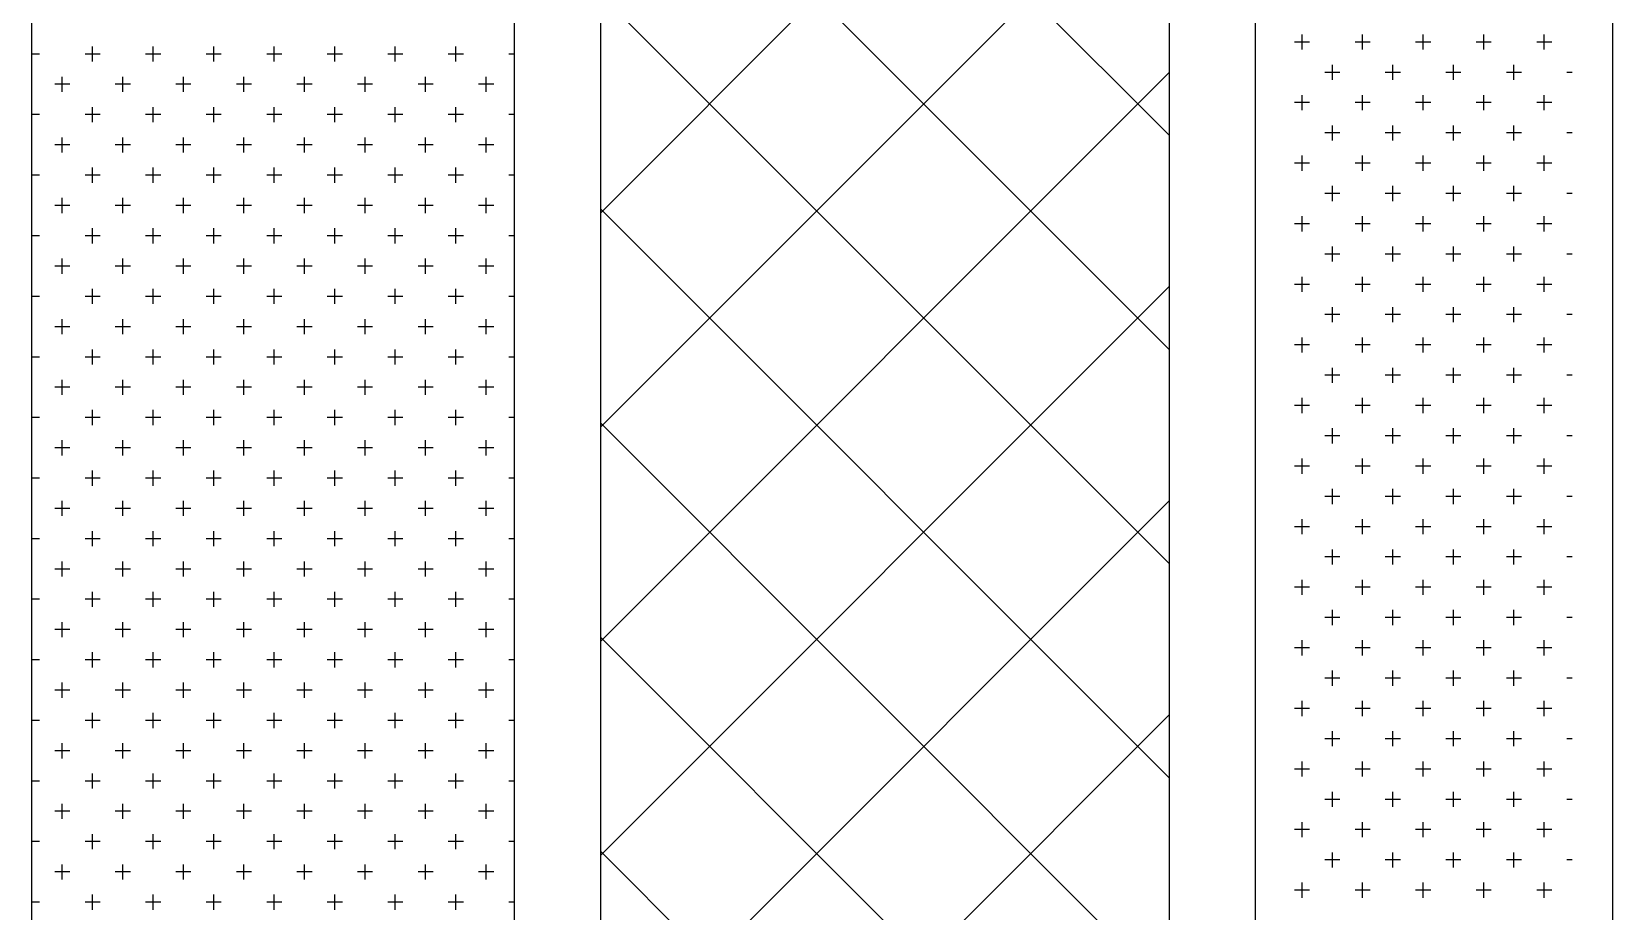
# Model space of a CAD drawing. Header units: inches. Extents: x 18.5 to 61, y 8.5 to 33.3.
# Drawn here: x 29.8932 to 30.1954, y 25.7376 to 25.9057 of the extents above; entities that cross this region are included whole.
import ezdxf

# ---------------------------------------------------------------- set-up
doc = ezdxf.new("R2010")
doc.units = ezdxf.units.IN
doc.header["$MEASUREMENT"] = 0
doc.layers.add('02', color=2, linetype='Continuous')

msp = doc.modelspace()

# ---------------------------------------------------------------- linework, layer by layer
at = {"layer": '02'}
for p, q in [((29.89316, 26.11239), (29.89316, 25.56041)), ((29.98542, 26.11232), (29.98542, 25.56041)), ((30.0019, 26.11215), (30.0019, 25.56041)), ((30.11064, 26.10976), (30.11064, 25.56041)), ((30.12712, 26.10921), (30.12712, 25.56041)), ((30.19541, 26.10541), (30.19541, 25.56041)), ((30.11064, 25.88587), (30.0019, 25.99461)), ((30.0019, 25.87099), (30.11064, 25.97973)), ((30.11064, 25.84494), (30.0019, 25.95369)), ((30.0019, 25.83006), (30.11064, 25.9388)), ((30.11064, 25.80402), (30.0019, 25.91276)), ((30.13752, 25.90367), (30.13462, 25.90367)), ((30.13607, 25.90222), (30.13607, 25.90512)), ((30.14909, 25.90367), (30.1462, 25.90367)), ((30.14765, 25.90222), (30.14765, 25.90512)), ((30.16067, 25.90367), (30.15778, 25.90367)), ((30.15922, 25.90222), (30.15922, 25.90512)), ((30.17225, 25.90367), (30.16935, 25.90367)), ((30.1708, 25.90222), (30.1708, 25.90512)), ((30.18382, 25.90367), (30.18093, 25.90367)), ((30.18237, 25.90222), (30.18237, 25.90512)), ((29.89469, 25.90137), (29.89316, 25.90137)), ((29.90627, 25.90137), (29.90337, 25.90137)), ((29.90482, 25.89993), (29.90482, 25.90282)), ((29.91784, 25.90137), (29.91495, 25.90137)), ((29.9164, 25.89993), (29.9164, 25.90282)), ((29.92942, 25.90137), (29.92652, 25.90137)), ((29.92797, 25.89993), (29.92797, 25.90282)), ((29.94099, 25.90137), (29.9381, 25.90137)), ((29.93955, 25.89993), (29.93955, 25.90282)), ((29.95257, 25.90137), (29.94968, 25.90137)), ((29.95112, 25.89993), (29.95112, 25.90282)), ((29.96415, 25.90137), (29.96125, 25.90137)), ((29.9627, 25.89993), (29.9627, 25.90282)), ((29.97572, 25.90137), (29.97283, 25.90137)), ((29.97427, 25.89993), (29.97427, 25.90282)), ((29.98542, 25.90137), (29.9844, 25.90137)), ((29.89903, 25.89414), (29.89903, 25.89703)), ((29.91061, 25.89414), (29.91061, 25.89703)), ((29.92218, 25.89414), (29.92218, 25.89703)), ((29.93376, 25.89414), (29.93376, 25.89703)), ((29.94534, 25.89414), (29.94534, 25.89703)), ((29.95691, 25.89414), (29.95691, 25.89703)), ((29.96849, 25.89414), (29.96849, 25.89703)), ((29.98006, 25.89414), (29.98006, 25.89703)), ((30.0019, 25.78913), (30.11064, 25.89788)), ((30.14331, 25.89788), (30.14041, 25.89788)), ((30.14186, 25.89644), (30.14186, 25.89933)), ((30.15488, 25.89788), (30.15199, 25.89788)), ((30.15343, 25.89644), (30.15343, 25.89933)), ((30.16646, 25.89788), (30.16356, 25.89788)), ((30.16501, 25.89644), (30.16501, 25.89933)), ((30.17803, 25.89788), (30.17514, 25.89788)), ((30.17659, 25.89644), (30.17659, 25.89933)), ((30.18773, 25.89788), (30.18672, 25.89788)), ((29.90048, 25.89559), (29.89758, 25.89559)), ((29.91205, 25.89559), (29.90916, 25.89559)), ((29.92363, 25.89559), (29.92074, 25.89559)), ((29.93521, 25.89559), (29.93231, 25.89559)), ((29.94678, 25.89559), (29.94389, 25.89559)), ((29.95836, 25.89559), (29.95546, 25.89559)), ((29.96993, 25.89559), (29.96704, 25.89559)), ((29.98151, 25.89559), (29.97862, 25.89559)), ((29.90482, 25.88835), (29.90482, 25.89125)), ((29.9164, 25.88835), (29.9164, 25.89125)), ((29.92797, 25.88835), (29.92797, 25.89125)), ((29.93955, 25.88835), (29.93955, 25.89125)), ((29.95112, 25.88835), (29.95112, 25.89125)), ((29.9627, 25.88835), (29.9627, 25.89125)), ((29.97427, 25.88835), (29.97427, 25.89125)), ((30.13752, 25.89209), (30.13462, 25.89209)), ((30.13607, 25.89065), (30.13607, 25.89354)), ((30.14909, 25.89209), (30.1462, 25.89209)), ((30.14765, 25.89065), (30.14765, 25.89354)), ((30.16067, 25.89209), (30.15778, 25.89209)), ((30.15922, 25.89065), (30.15922, 25.89354)), ((30.17225, 25.89209), (30.16935, 25.89209)), ((30.1708, 25.89065), (30.1708, 25.89354)), ((30.18382, 25.89209), (30.18093, 25.89209)), ((30.18237, 25.89065), (30.18237, 25.89354)), ((29.89469, 25.8898), (29.89316, 25.8898)), ((29.90627, 25.8898), (29.90337, 25.8898)), ((29.91784, 25.8898), (29.91495, 25.8898)), ((29.92942, 25.8898), (29.92652, 25.8898)), ((29.94099, 25.8898), (29.9381, 25.8898)), ((29.95257, 25.8898), (29.94968, 25.8898)), ((29.96415, 25.8898), (29.96125, 25.8898)), ((29.97572, 25.8898), (29.97283, 25.8898)), ((29.98542, 25.8898), (29.9844, 25.8898)), ((30.14186, 25.88486), (30.14186, 25.88775)), ((30.15343, 25.88486), (30.15343, 25.88775)), ((30.16501, 25.88486), (30.16501, 25.88775)), ((30.17659, 25.88486), (30.17659, 25.88775)), ((29.89903, 25.88256), (29.89903, 25.88546)), ((29.91061, 25.88256), (29.91061, 25.88546)), ((29.92218, 25.88256), (29.92218, 25.88546)), ((29.93376, 25.88256), (29.93376, 25.88546)), ((29.94534, 25.88256), (29.94534, 25.88546)), ((29.95691, 25.88256), (29.95691, 25.88546)), ((29.96849, 25.88256), (29.96849, 25.88546)), ((29.98006, 25.88256), (29.98006, 25.88546)), ((30.14331, 25.88631), (30.14041, 25.88631)), ((30.15488, 25.88631), (30.15199, 25.88631)), ((30.16646, 25.88631), (30.16356, 25.88631)), ((30.17803, 25.88631), (30.17514, 25.88631)), ((30.18773, 25.88631), (30.18672, 25.88631)), ((29.90048, 25.88401), (29.89758, 25.88401)), ((29.91205, 25.88401), (29.90916, 25.88401)), ((29.92363, 25.88401), (29.92074, 25.88401)), ((29.93521, 25.88401), (29.93231, 25.88401)), ((29.94678, 25.88401), (29.94389, 25.88401)), ((29.95836, 25.88401), (29.95546, 25.88401)), ((29.96993, 25.88401), (29.96704, 25.88401)), ((29.98151, 25.88401), (29.97862, 25.88401)), ((30.13607, 25.87907), (30.13607, 25.88197)), ((30.14765, 25.87907), (30.14765, 25.88197)), ((30.15922, 25.87907), (30.15922, 25.88197)), ((30.1708, 25.87907), (30.1708, 25.88197)), ((30.18237, 25.87907), (30.18237, 25.88197)), ((29.90482, 25.87678), (29.90482, 25.87967)), ((29.9164, 25.87678), (29.9164, 25.87967)), ((29.92797, 25.87678), (29.92797, 25.87967)), ((29.93955, 25.87678), (29.93955, 25.87967)), ((29.95112, 25.87678), (29.95112, 25.87967)), ((29.9627, 25.87678), (29.9627, 25.87967)), ((29.97427, 25.87678), (29.97427, 25.87967)), ((30.13752, 25.88052), (30.13462, 25.88052)), ((30.14909, 25.88052), (30.1462, 25.88052)), ((30.16067, 25.88052), (30.15778, 25.88052)), ((30.17225, 25.88052), (30.16935, 25.88052)), ((30.18382, 25.88052), (30.18093, 25.88052)), ((29.89469, 25.87822), (29.89316, 25.87822)), ((29.90627, 25.87822), (29.90337, 25.87822)), ((29.91784, 25.87822), (29.91495, 25.87822)), ((29.92942, 25.87822), (29.92652, 25.87822)), ((29.94099, 25.87822), (29.9381, 25.87822)), ((29.95257, 25.87822), (29.94968, 25.87822)), ((29.96415, 25.87822), (29.96125, 25.87822)), ((29.97572, 25.87822), (29.97283, 25.87822)), ((29.98542, 25.87822), (29.9844, 25.87822)), ((30.14186, 25.87328), (30.14186, 25.87618)), ((30.15343, 25.87328), (30.15343, 25.87618)), ((30.16501, 25.87328), (30.16501, 25.87618)), ((30.17659, 25.87328), (30.17659, 25.87618)), ((29.89903, 25.87099), (29.89903, 25.87388)), ((29.91061, 25.87099), (29.91061, 25.87388)), ((29.92218, 25.87099), (29.92218, 25.87388)), ((29.93376, 25.87099), (29.93376, 25.87388)), ((29.94534, 25.87099), (29.94534, 25.87388)), ((29.95691, 25.87099), (29.95691, 25.87388)), ((29.96849, 25.87099), (29.96849, 25.87388)), ((29.98006, 25.87099), (29.98006, 25.87388)), ((30.14331, 25.87473), (30.14041, 25.87473)), ((30.15488, 25.87473), (30.15199, 25.87473)), ((30.16646, 25.87473), (30.16356, 25.87473)), ((30.17803, 25.87473), (30.17514, 25.87473)), ((30.18773, 25.87473), (30.18672, 25.87473)), ((29.90048, 25.87243), (29.89758, 25.87243)), ((29.91205, 25.87243), (29.90916, 25.87243)), ((29.92363, 25.87243), (29.92074, 25.87243)), ((29.93521, 25.87243), (29.93231, 25.87243)), ((29.94678, 25.87243), (29.94389, 25.87243)), ((29.95836, 25.87243), (29.95546, 25.87243)), ((29.96993, 25.87243), (29.96704, 25.87243)), ((29.98151, 25.87243), (29.97862, 25.87243)), ((30.11064, 25.76309), (30.0019, 25.87183)), ((30.13607, 25.8675), (30.13607, 25.87039)), ((30.14765, 25.8675), (30.14765, 25.87039)), ((30.15922, 25.8675), (30.15922, 25.87039)), ((30.1708, 25.8675), (30.1708, 25.87039)), ((30.18237, 25.8675), (30.18237, 25.87039)), ((29.89469, 25.86665), (29.89316, 25.86665)), ((29.90627, 25.86665), (29.90337, 25.86665)), ((29.90482, 25.8652), (29.90482, 25.86809)), ((29.91784, 25.86665), (29.91495, 25.86665)), ((29.9164, 25.8652), (29.9164, 25.86809)), ((29.92942, 25.86665), (29.92652, 25.86665)), ((29.92797, 25.8652), (29.92797, 25.86809)), ((29.94099, 25.86665), (29.9381, 25.86665)), ((29.93955, 25.8652), (29.93955, 25.86809)), ((29.95257, 25.86665), (29.94968, 25.86665)), ((29.95112, 25.8652), (29.95112, 25.86809)), ((29.96415, 25.86665), (29.96125, 25.86665)), ((29.9627, 25.8652), (29.9627, 25.86809)), ((29.97572, 25.86665), (29.97283, 25.86665)), ((29.97427, 25.8652), (29.97427, 25.86809)), ((29.98542, 25.86665), (29.9844, 25.86665)), ((30.13752, 25.86894), (30.13462, 25.86894)), ((30.14909, 25.86894), (30.1462, 25.86894)), ((30.16067, 25.86894), (30.15778, 25.86894)), ((30.17225, 25.86894), (30.16935, 25.86894)), ((30.18382, 25.86894), (30.18093, 25.86894)), ((30.14186, 25.86171), (30.14186, 25.8646)), ((30.15343, 25.86171), (30.15343, 25.8646)), ((30.16501, 25.86171), (30.16501, 25.8646)), ((30.17659, 25.86171), (30.17659, 25.8646)), ((29.90048, 25.86086), (29.89758, 25.86086)), ((29.89903, 25.85941), (29.89903, 25.86231)), ((29.91205, 25.86086), (29.90916, 25.86086)), ((29.91061, 25.85941), (29.91061, 25.86231)), ((29.92363, 25.86086), (29.92074, 25.86086)), ((29.92218, 25.85941), (29.92218, 25.86231)), ((29.93521, 25.86086), (29.93231, 25.86086)), ((29.93376, 25.85941), (29.93376, 25.86231)), ((29.94678, 25.86086), (29.94389, 25.86086)), ((29.94534, 25.85941), (29.94534, 25.86231)), ((29.95836, 25.86086), (29.95546, 25.86086)), ((29.95691, 25.85941), (29.95691, 25.86231)), ((29.96993, 25.86086), (29.96704, 25.86086)), ((29.96849, 25.85941), (29.96849, 25.86231)), ((29.98151, 25.86086), (29.97862, 25.86086)), ((29.98006, 25.85941), (29.98006, 25.86231)), ((30.14331, 25.86315), (30.14041, 25.86315)), ((30.15488, 25.86315), (30.15199, 25.86315)), ((30.16646, 25.86315), (30.16356, 25.86315)), ((30.17803, 25.86315), (30.17514, 25.86315)), ((30.18773, 25.86315), (30.18672, 25.86315)), ((30.13607, 25.85592), (30.13607, 25.85881)), ((30.14765, 25.85592), (30.14765, 25.85881)), ((30.15922, 25.85592), (30.15922, 25.85881)), ((30.1708, 25.85592), (30.1708, 25.85881)), ((30.18237, 25.85592), (30.18237, 25.85881)), ((29.89469, 25.85507), (29.89316, 25.85507)), ((29.90627, 25.85507), (29.90337, 25.85507)), ((29.90482, 25.85362), (29.90482, 25.85652)), ((29.91784, 25.85507), (29.91495, 25.85507)), ((29.9164, 25.85362), (29.9164, 25.85652)), ((29.92942, 25.85507), (29.92652, 25.85507)), ((29.92797, 25.85362), (29.92797, 25.85652)), ((29.94099, 25.85507), (29.9381, 25.85507)), ((29.93955, 25.85362), (29.93955, 25.85652)), ((29.95257, 25.85507), (29.94968, 25.85507)), ((29.95112, 25.85362), (29.95112, 25.85652)), ((29.96415, 25.85507), (29.96125, 25.85507)), ((29.9627, 25.85362), (29.9627, 25.85652)), ((29.97572, 25.85507), (29.97283, 25.85507)), ((29.97427, 25.85362), (29.97427, 25.85652)), ((29.98542, 25.85507), (29.9844, 25.85507)), ((30.0019, 25.74821), (30.11064, 25.85695)), ((30.13752, 25.85737), (30.13462, 25.85737)), ((30.14909, 25.85737), (30.1462, 25.85737)), ((30.16067, 25.85737), (30.15778, 25.85737)), ((30.17225, 25.85737), (30.16935, 25.85737)), ((30.18382, 25.85737), (30.18093, 25.85737)), ((30.14331, 25.85158), (30.14041, 25.85158)), ((30.14186, 25.85013), (30.14186, 25.85303)), ((30.15488, 25.85158), (30.15199, 25.85158)), ((30.15343, 25.85013), (30.15343, 25.85303)), ((30.16646, 25.85158), (30.16356, 25.85158)), ((30.16501, 25.85013), (30.16501, 25.85303)), ((30.17803, 25.85158), (30.17514, 25.85158)), ((30.17659, 25.85013), (30.17659, 25.85303)), ((30.18773, 25.85158), (30.18672, 25.85158)), ((29.90048, 25.84928), (29.89758, 25.84928)), ((29.89903, 25.84784), (29.89903, 25.85073)), ((29.91205, 25.84928), (29.90916, 25.84928)), ((29.91061, 25.84784), (29.91061, 25.85073)), ((29.92363, 25.84928), (29.92074, 25.84928)), ((29.92218, 25.84784), (29.92218, 25.85073)), ((29.93521, 25.84928), (29.93231, 25.84928)), ((29.93376, 25.84784), (29.93376, 25.85073)), ((29.94678, 25.84928), (29.94389, 25.84928)), ((29.94534, 25.84784), (29.94534, 25.85073)), ((29.95836, 25.84928), (29.95546, 25.84928)), ((29.95691, 25.84784), (29.95691, 25.85073)), ((29.96993, 25.84928), (29.96704, 25.84928)), ((29.96849, 25.84784), (29.96849, 25.85073)), ((29.98151, 25.84928), (29.97862, 25.84928)), ((29.98006, 25.84784), (29.98006, 25.85073)), ((30.13752, 25.84579), (30.13462, 25.84579)), ((30.13607, 25.84434), (30.13607, 25.84724)), ((30.14909, 25.84579), (30.1462, 25.84579)), ((30.14765, 25.84434), (30.14765, 25.84724)), ((30.16067, 25.84579), (30.15778, 25.84579)), ((30.15922, 25.84434), (30.15922, 25.84724)), ((30.17225, 25.84579), (30.16935, 25.84579)), ((30.1708, 25.84434), (30.1708, 25.84724)), ((30.18382, 25.84579), (30.18093, 25.84579)), ((30.18237, 25.84434), (30.18237, 25.84724)), ((29.89469, 25.84349), (29.89316, 25.84349)), ((29.90627, 25.84349), (29.90337, 25.84349)), ((29.90482, 25.84205), (29.90482, 25.84494)), ((29.91784, 25.84349), (29.91495, 25.84349)), ((29.9164, 25.84205), (29.9164, 25.84494)), ((29.92942, 25.84349), (29.92652, 25.84349)), ((29.92797, 25.84205), (29.92797, 25.84494)), ((29.94099, 25.84349), (29.9381, 25.84349)), ((29.93955, 25.84205), (29.93955, 25.84494)), ((29.95257, 25.84349), (29.94968, 25.84349)), ((29.95112, 25.84205), (29.95112, 25.84494)), ((29.96415, 25.84349), (29.96125, 25.84349)), ((29.9627, 25.84205), (29.9627, 25.84494)), ((29.97572, 25.84349), (29.97283, 25.84349)), ((29.97427, 25.84205), (29.97427, 25.84494)), ((29.98542, 25.84349), (29.9844, 25.84349)), ((30.14331, 25.84), (30.14041, 25.84)), ((30.14186, 25.83856), (30.14186, 25.84145)), ((30.15488, 25.84), (30.15199, 25.84)), ((30.15343, 25.83856), (30.15343, 25.84145)), ((30.16646, 25.84), (30.16356, 25.84)), ((30.16501, 25.83856), (30.16501, 25.84145)), ((30.17803, 25.84), (30.17514, 25.84)), ((30.17659, 25.83856), (30.17659, 25.84145)), ((30.18773, 25.84), (30.18672, 25.84)), ((29.90048, 25.83771), (29.89758, 25.83771)), ((29.89903, 25.83626), (29.89903, 25.83915)), ((29.91205, 25.83771), (29.90916, 25.83771)), ((29.91061, 25.83626), (29.91061, 25.83915)), ((29.92363, 25.83771), (29.92074, 25.83771)), ((29.92218, 25.83626), (29.92218, 25.83915)), ((29.93521, 25.83771), (29.93231, 25.83771)), ((29.93376, 25.83626), (29.93376, 25.83915)), ((29.94678, 25.83771), (29.94389, 25.83771)), ((29.94534, 25.83626), (29.94534, 25.83915)), ((29.95836, 25.83771), (29.95546, 25.83771)), ((29.95691, 25.83626), (29.95691, 25.83915)), ((29.96993, 25.83771), (29.96704, 25.83771)), ((29.96849, 25.83626), (29.96849, 25.83915)), ((29.98151, 25.83771), (29.97862, 25.83771)), ((29.98006, 25.83626), (29.98006, 25.83915)), ((29.90482, 25.83047), (29.90482, 25.83337)), ((29.9164, 25.83047), (29.9164, 25.83337)), ((29.92797, 25.83047), (29.92797, 25.83337)), ((29.93955, 25.83047), (29.93955, 25.83337)), ((29.95112, 25.83047), (29.95112, 25.83337)), ((29.9627, 25.83047), (29.9627, 25.83337)), ((29.97427, 25.83047), (29.97427, 25.83337)), ((30.13752, 25.83422), (30.13462, 25.83422)), ((30.13607, 25.83277), (30.13607, 25.83566)), ((30.14909, 25.83422), (30.1462, 25.83422)), ((30.14765, 25.83277), (30.14765, 25.83566)), ((30.16067, 25.83422), (30.15778, 25.83422)), ((30.15922, 25.83277), (30.15922, 25.83566)), ((30.17225, 25.83422), (30.16935, 25.83422)), ((30.1708, 25.83277), (30.1708, 25.83566)), ((30.18382, 25.83422), (30.18093, 25.83422)), ((30.18237, 25.83277), (30.18237, 25.83566)), ((29.89469, 25.83192), (29.89316, 25.83192)), ((29.90627, 25.83192), (29.90337, 25.83192)), ((29.91784, 25.83192), (29.91495, 25.83192)), ((29.92942, 25.83192), (29.92652, 25.83192)), ((29.94099, 25.83192), (29.9381, 25.83192)), ((29.95257, 25.83192), (29.94968, 25.83192)), ((29.96415, 25.83192), (29.96125, 25.83192)), ((29.97572, 25.83192), (29.97283, 25.83192)), ((29.98542, 25.83192), (29.9844, 25.83192)), ((30.11064, 25.72216), (30.0019, 25.83091)), ((29.89903, 25.82468), (29.89903, 25.82758)), ((29.91061, 25.82468), (29.91061, 25.82758)), ((29.92218, 25.82468), (29.92218, 25.82758)), ((29.93376, 25.82468), (29.93376, 25.82758)), ((29.94534, 25.82468), (29.94534, 25.82758)), ((29.95691, 25.82468), (29.95691, 25.82758)), ((29.96849, 25.82468), (29.96849, 25.82758)), ((29.98006, 25.82468), (29.98006, 25.82758)), ((30.14331, 25.82843), (30.14041, 25.82843)), ((30.14186, 25.82698), (30.14186, 25.82987)), ((30.15488, 25.82843), (30.15199, 25.82843)), ((30.15343, 25.82698), (30.15343, 25.82987)), ((30.16646, 25.82843), (30.16356, 25.82843)), ((30.16501, 25.82698), (30.16501, 25.82987)), ((30.17803, 25.82843), (30.17514, 25.82843)), ((30.17659, 25.82698), (30.17659, 25.82987)), ((30.18773, 25.82843), (30.18672, 25.82843)), ((29.90048, 25.82613), (29.89758, 25.82613)), ((29.91205, 25.82613), (29.90916, 25.82613)), ((29.92363, 25.82613), (29.92074, 25.82613)), ((29.93521, 25.82613), (29.93231, 25.82613)), ((29.94678, 25.82613), (29.94389, 25.82613)), ((29.95836, 25.82613), (29.95546, 25.82613)), ((29.96993, 25.82613), (29.96704, 25.82613)), ((29.98151, 25.82613), (29.97862, 25.82613)), ((29.90482, 25.8189), (29.90482, 25.82179)), ((29.9164, 25.8189), (29.9164, 25.82179)), ((29.92797, 25.8189), (29.92797, 25.82179)), ((29.93955, 25.8189), (29.93955, 25.82179)), ((29.95112, 25.8189), (29.95112, 25.82179)), ((29.9627, 25.8189), (29.9627, 25.82179)), ((29.97427, 25.8189), (29.97427, 25.82179)), ((30.13752, 25.82264), (30.13462, 25.82264)), ((30.13607, 25.82119), (30.13607, 25.82409)), ((30.14909, 25.82264), (30.1462, 25.82264)), ((30.14765, 25.82119), (30.14765, 25.82409)), ((30.16067, 25.82264), (30.15778, 25.82264)), ((30.15922, 25.82119), (30.15922, 25.82409)), ((30.17225, 25.82264), (30.16935, 25.82264)), ((30.1708, 25.82119), (30.1708, 25.82409)), ((30.18382, 25.82264), (30.18093, 25.82264)), ((30.18237, 25.82119), (30.18237, 25.82409)), ((29.89469, 25.82034), (29.89316, 25.82034)), ((29.90627, 25.82034), (29.90337, 25.82034)), ((29.91784, 25.82034), (29.91495, 25.82034)), ((29.92942, 25.82034), (29.92652, 25.82034)), ((29.94099, 25.82034), (29.9381, 25.82034)), ((29.95257, 25.82034), (29.94968, 25.82034)), ((29.96415, 25.82034), (29.96125, 25.82034)), ((29.97572, 25.82034), (29.97283, 25.82034)), ((29.98542, 25.82034), (29.9844, 25.82034)), ((30.14186, 25.8154), (30.14186, 25.8183)), ((30.15343, 25.8154), (30.15343, 25.8183)), ((30.16501, 25.8154), (30.16501, 25.8183)), ((30.17659, 25.8154), (30.17659, 25.8183)), ((29.89903, 25.81311), (29.89903, 25.816)), ((29.91061, 25.81311), (29.91061, 25.816)), ((29.92218, 25.81311), (29.92218, 25.816)), ((29.93376, 25.81311), (29.93376, 25.816)), ((29.94534, 25.81311), (29.94534, 25.816)), ((29.95691, 25.81311), (29.95691, 25.816)), ((29.96849, 25.81311), (29.96849, 25.816)), ((29.98006, 25.81311), (29.98006, 25.816)), ((30.0019, 25.70728), (30.11064, 25.81602)), ((30.14331, 25.81685), (30.14041, 25.81685)), ((30.15488, 25.81685), (30.15199, 25.81685)), ((30.16646, 25.81685), (30.16356, 25.81685)), ((30.17803, 25.81685), (30.17514, 25.81685)), ((30.18773, 25.81685), (30.18672, 25.81685)), ((29.90048, 25.81456), (29.89758, 25.81456)), ((29.91205, 25.81456), (29.90916, 25.81456)), ((29.92363, 25.81456), (29.92074, 25.81456)), ((29.93521, 25.81456), (29.93231, 25.81456)), ((29.94678, 25.81456), (29.94389, 25.81456)), ((29.95836, 25.81456), (29.95546, 25.81456)), ((29.96993, 25.81456), (29.96704, 25.81456)), ((29.98151, 25.81456), (29.97862, 25.81456)), ((30.13607, 25.80962), (30.13607, 25.81251)), ((30.14765, 25.80962), (30.14765, 25.81251)), ((30.15922, 25.80962), (30.15922, 25.81251)), ((30.1708, 25.80962), (30.1708, 25.81251)), ((30.18237, 25.80962), (30.18237, 25.81251)), ((29.90482, 25.80732), (29.90482, 25.81021)), ((29.9164, 25.80732), (29.9164, 25.81021)), ((29.92797, 25.80732), (29.92797, 25.81021)), ((29.93955, 25.80732), (29.93955, 25.81021)), ((29.95112, 25.80732), (29.95112, 25.81021)), ((29.9627, 25.80732), (29.9627, 25.81021)), ((29.97427, 25.80732), (29.97427, 25.81021)), ((30.13752, 25.81106), (30.13462, 25.81106)), ((30.14909, 25.81106), (30.1462, 25.81106)), ((30.16067, 25.81106), (30.15778, 25.81106)), ((30.17225, 25.81106), (30.16935, 25.81106)), ((30.18382, 25.81106), (30.18093, 25.81106)), ((29.89469, 25.80877), (29.89316, 25.80877)), ((29.90627, 25.80877), (29.90337, 25.80877)), ((29.91784, 25.80877), (29.91495, 25.80877)), ((29.92942, 25.80877), (29.92652, 25.80877)), ((29.94099, 25.80877), (29.9381, 25.80877)), ((29.95257, 25.80877), (29.94968, 25.80877)), ((29.96415, 25.80877), (29.96125, 25.80877)), ((29.97572, 25.80877), (29.97283, 25.80877)), ((29.98542, 25.80877), (29.9844, 25.80877)), ((30.14186, 25.80383), (30.14186, 25.80672)), ((30.15343, 25.80383), (30.15343, 25.80672)), ((30.16501, 25.80383), (30.16501, 25.80672)), ((30.17659, 25.80383), (30.17659, 25.80672)), ((29.89903, 25.80153), (29.89903, 25.80443)), ((29.91061, 25.80153), (29.91061, 25.80443)), ((29.92218, 25.80153), (29.92218, 25.80443)), ((29.93376, 25.80153), (29.93376, 25.80443)), ((29.94534, 25.80153), (29.94534, 25.80443)), ((29.95691, 25.80153), (29.95691, 25.80443)), ((29.96849, 25.80153), (29.96849, 25.80443)), ((29.98006, 25.80153), (29.98006, 25.80443)), ((30.14331, 25.80528), (30.14041, 25.80528)), ((30.15488, 25.80528), (30.15199, 25.80528)), ((30.16646, 25.80528), (30.16356, 25.80528)), ((30.17803, 25.80528), (30.17514, 25.80528)), ((30.18773, 25.80528), (30.18672, 25.80528)), ((29.90048, 25.80298), (29.89758, 25.80298)), ((29.91205, 25.80298), (29.90916, 25.80298)), ((29.92363, 25.80298), (29.92074, 25.80298)), ((29.93521, 25.80298), (29.93231, 25.80298)), ((29.94678, 25.80298), (29.94389, 25.80298)), ((29.95836, 25.80298), (29.95546, 25.80298)), ((29.96993, 25.80298), (29.96704, 25.80298)), ((29.98151, 25.80298), (29.97862, 25.80298)), ((30.13607, 25.79804), (30.13607, 25.80093)), ((30.14765, 25.79804), (30.14765, 25.80093)), ((30.15922, 25.79804), (30.15922, 25.80093)), ((30.1708, 25.79804), (30.1708, 25.80093)), ((30.18237, 25.79804), (30.18237, 25.80093)), ((29.89469, 25.79719), (29.89316, 25.79719)), ((29.90627, 25.79719), (29.90337, 25.79719)), ((29.90482, 25.79574), (29.90482, 25.79864)), ((29.91784, 25.79719), (29.91495, 25.79719)), ((29.9164, 25.79574), (29.9164, 25.79864)), ((29.92942, 25.79719), (29.92652, 25.79719)), ((29.92797, 25.79574), (29.92797, 25.79864)), ((29.94099, 25.79719), (29.9381, 25.79719)), ((29.93955, 25.79574), (29.93955, 25.79864)), ((29.95257, 25.79719), (29.94968, 25.79719)), ((29.95112, 25.79574), (29.95112, 25.79864)), ((29.96415, 25.79719), (29.96125, 25.79719)), ((29.9627, 25.79574), (29.9627, 25.79864)), ((29.97572, 25.79719), (29.97283, 25.79719)), ((29.97427, 25.79574), (29.97427, 25.79864)), ((29.98542, 25.79719), (29.9844, 25.79719)), ((30.13752, 25.79949), (30.13462, 25.79949)), ((30.14909, 25.79949), (30.1462, 25.79949)), ((30.16067, 25.79949), (30.15778, 25.79949)), ((30.17225, 25.79949), (30.16935, 25.79949)), ((30.18382, 25.79949), (30.18093, 25.79949)), ((30.14186, 25.79225), (30.14186, 25.79515)), ((30.15343, 25.79225), (30.15343, 25.79515)), ((30.16501, 25.79225), (30.16501, 25.79515)), ((30.17659, 25.79225), (30.17659, 25.79515)), ((29.90048, 25.7914), (29.89758, 25.7914)), ((29.89903, 25.78996), (29.89903, 25.79285)), ((29.91205, 25.7914), (29.90916, 25.7914)), ((29.91061, 25.78996), (29.91061, 25.79285)), ((29.92363, 25.7914), (29.92074, 25.7914)), ((29.92218, 25.78996), (29.92218, 25.79285)), ((29.93521, 25.7914), (29.93231, 25.7914)), ((29.93376, 25.78996), (29.93376, 25.79285)), ((29.94678, 25.7914), (29.94389, 25.7914)), ((29.94534, 25.78996), (29.94534, 25.79285)), ((29.95836, 25.7914), (29.95546, 25.7914)), ((29.95691, 25.78996), (29.95691, 25.79285)), ((29.96993, 25.7914), (29.96704, 25.7914)), ((29.96849, 25.78996), (29.96849, 25.79285)), ((29.98151, 25.7914), (29.97862, 25.7914)), ((29.98006, 25.78996), (29.98006, 25.79285)), ((30.14331, 25.7937), (30.14041, 25.7937)), ((30.15488, 25.7937), (30.15199, 25.7937)), ((30.16646, 25.7937), (30.16356, 25.7937)), ((30.17803, 25.7937), (30.17514, 25.7937)), ((30.18773, 25.7937), (30.18672, 25.7937)), ((30.11064, 25.68124), (30.0019, 25.78998)), ((30.13607, 25.78646), (30.13607, 25.78936)), ((30.14765, 25.78646), (30.14765, 25.78936)), ((30.15922, 25.78646), (30.15922, 25.78936)), ((30.1708, 25.78646), (30.1708, 25.78936)), ((30.18237, 25.78646), (30.18237, 25.78936)), ((29.89469, 25.78562), (29.89316, 25.78562)), ((29.90627, 25.78562), (29.90337, 25.78562)), ((29.90482, 25.78417), (29.90482, 25.78706)), ((29.91784, 25.78562), (29.91495, 25.78562)), ((29.9164, 25.78417), (29.9164, 25.78706)), ((29.92942, 25.78562), (29.92652, 25.78562)), ((29.92797, 25.78417), (29.92797, 25.78706)), ((29.94099, 25.78562), (29.9381, 25.78562)), ((29.93955, 25.78417), (29.93955, 25.78706)), ((29.95257, 25.78562), (29.94968, 25.78562)), ((29.95112, 25.78417), (29.95112, 25.78706)), ((29.96415, 25.78562), (29.96125, 25.78562)), ((29.9627, 25.78417), (29.9627, 25.78706)), ((29.97572, 25.78562), (29.97283, 25.78562)), ((29.97427, 25.78417), (29.97427, 25.78706)), ((29.98542, 25.78562), (29.9844, 25.78562)), ((30.13752, 25.78791), (30.13462, 25.78791)), ((30.14909, 25.78791), (30.1462, 25.78791)), ((30.16067, 25.78791), (30.15778, 25.78791)), ((30.17225, 25.78791), (30.16935, 25.78791)), ((30.18382, 25.78791), (30.18093, 25.78791)), ((30.14331, 25.78212), (30.14041, 25.78212)), ((30.14186, 25.78068), (30.14186, 25.78357)), ((30.15488, 25.78212), (30.15199, 25.78212)), ((30.15343, 25.78068), (30.15343, 25.78357)), ((30.16646, 25.78212), (30.16356, 25.78212)), ((30.16501, 25.78068), (30.16501, 25.78357)), ((30.17803, 25.78212), (30.17514, 25.78212)), ((30.17659, 25.78068), (30.17659, 25.78357)), ((30.18773, 25.78212), (30.18672, 25.78212)), ((29.90048, 25.77983), (29.89758, 25.77983)), ((29.89903, 25.77838), (29.89903, 25.78127)), ((29.91205, 25.77983), (29.90916, 25.77983)), ((29.91061, 25.77838), (29.91061, 25.78127)), ((29.92363, 25.77983), (29.92074, 25.77983)), ((29.92218, 25.77838), (29.92218, 25.78127)), ((29.93521, 25.77983), (29.93231, 25.77983)), ((29.93376, 25.77838), (29.93376, 25.78127)), ((29.94678, 25.77983), (29.94389, 25.77983)), ((29.94534, 25.77838), (29.94534, 25.78127)), ((29.95836, 25.77983), (29.95546, 25.77983)), ((29.95691, 25.77838), (29.95691, 25.78127)), ((29.96993, 25.77983), (29.96704, 25.77983)), ((29.96849, 25.77838), (29.96849, 25.78127)), ((29.98151, 25.77983), (29.97862, 25.77983)), ((29.98006, 25.77838), (29.98006, 25.78127)), ((30.13752, 25.77634), (30.13462, 25.77634)), ((30.13607, 25.77489), (30.13607, 25.77778)), ((30.14909, 25.77634), (30.1462, 25.77634)), ((30.14765, 25.77489), (30.14765, 25.77778)), ((30.16067, 25.77634), (30.15778, 25.77634)), ((30.15922, 25.77489), (30.15922, 25.77778)), ((30.17225, 25.77634), (30.16935, 25.77634)), ((30.1708, 25.77489), (30.1708, 25.77778)), ((30.18382, 25.77634), (30.18093, 25.77634)), ((30.18237, 25.77489), (30.18237, 25.77778)), ((29.89469, 25.77404), (29.89316, 25.77404)), ((29.90627, 25.77404), (29.90337, 25.77404)), ((29.90482, 25.77259), (29.90482, 25.77549)), ((29.91784, 25.77404), (29.91495, 25.77404)), ((29.9164, 25.77259), (29.9164, 25.77549)), ((29.92942, 25.77404), (29.92652, 25.77404)), ((29.92797, 25.77259), (29.92797, 25.77549)), ((29.94099, 25.77404), (29.9381, 25.77404)), ((29.93955, 25.77259), (29.93955, 25.77549)), ((29.95257, 25.77404), (29.94968, 25.77404)), ((29.95112, 25.77259), (29.95112, 25.77549)), ((29.96415, 25.77404), (29.96125, 25.77404)), ((29.9627, 25.77259), (29.9627, 25.77549)), ((29.97572, 25.77404), (29.97283, 25.77404)), ((29.97427, 25.77259), (29.97427, 25.77549)), ((29.98542, 25.77404), (29.9844, 25.77404)), ((30.0019, 25.66635), (30.11064, 25.7751)), ((30.14331, 25.77055), (30.14041, 25.77055)), ((30.14186, 25.7691), (30.14186, 25.77199)), ((30.15488, 25.77055), (30.15199, 25.77055)), ((30.15343, 25.7691), (30.15343, 25.77199)), ((30.16646, 25.77055), (30.16356, 25.77055)), ((30.16501, 25.7691), (30.16501, 25.77199)), ((30.17803, 25.77055), (30.17514, 25.77055)), ((30.17659, 25.7691), (30.17659, 25.77199)), ((30.18773, 25.77055), (30.18672, 25.77055)), ((29.90048, 25.76825), (29.89758, 25.76825)), ((29.89903, 25.7668), (29.89903, 25.7697)), ((29.91205, 25.76825), (29.90916, 25.76825)), ((29.91061, 25.7668), (29.91061, 25.7697)), ((29.92363, 25.76825), (29.92074, 25.76825)), ((29.92218, 25.7668), (29.92218, 25.7697)), ((29.93521, 25.76825), (29.93231, 25.76825)), ((29.93376, 25.7668), (29.93376, 25.7697)), ((29.94678, 25.76825), (29.94389, 25.76825)), ((29.94534, 25.7668), (29.94534, 25.7697)), ((29.95836, 25.76825), (29.95546, 25.76825)), ((29.95691, 25.7668), (29.95691, 25.7697)), ((29.96993, 25.76825), (29.96704, 25.76825)), ((29.96849, 25.7668), (29.96849, 25.7697)), ((29.98151, 25.76825), (29.97862, 25.76825)), ((29.98006, 25.7668), (29.98006, 25.7697)), ((29.90482, 25.76102), (29.90482, 25.76391)), ((29.9164, 25.76102), (29.9164, 25.76391)), ((29.92797, 25.76102), (29.92797, 25.76391)), ((29.93955, 25.76102), (29.93955, 25.76391)), ((29.95112, 25.76102), (29.95112, 25.76391)), ((29.9627, 25.76102), (29.9627, 25.76391)), ((29.97427, 25.76102), (29.97427, 25.76391)), ((30.13752, 25.76476), (30.13462, 25.76476)), ((30.13607, 25.76331), (30.13607, 25.76621)), ((30.14909, 25.76476), (30.1462, 25.76476)), ((30.14765, 25.76331), (30.14765, 25.76621)), ((30.16067, 25.76476), (30.15778, 25.76476)), ((30.15922, 25.76331), (30.15922, 25.76621)), ((30.17225, 25.76476), (30.16935, 25.76476)), ((30.1708, 25.76331), (30.1708, 25.76621)), ((30.18382, 25.76476), (30.18093, 25.76476)), ((30.18237, 25.76331), (30.18237, 25.76621)), ((29.89469, 25.76246), (29.89316, 25.76246)), ((29.90627, 25.76246), (29.90337, 25.76246)), ((29.91784, 25.76246), (29.91495, 25.76246)), ((29.92942, 25.76246), (29.92652, 25.76246)), ((29.94099, 25.76246), (29.9381, 25.76246)), ((29.95257, 25.76246), (29.94968, 25.76246)), ((29.96415, 25.76246), (29.96125, 25.76246)), ((29.97572, 25.76246), (29.97283, 25.76246)), ((29.98542, 25.76246), (29.9844, 25.76246)), ((29.89903, 25.75523), (29.89903, 25.75812)), ((29.91061, 25.75523), (29.91061, 25.75812)), ((29.92218, 25.75523), (29.92218, 25.75812)), ((29.93376, 25.75523), (29.93376, 25.75812)), ((29.94534, 25.75523), (29.94534, 25.75812)), ((29.95691, 25.75523), (29.95691, 25.75812)), ((29.96849, 25.75523), (29.96849, 25.75812)), ((29.98006, 25.75523), (29.98006, 25.75812)), ((30.14331, 25.75897), (30.14041, 25.75897)), ((30.14186, 25.75752), (30.14186, 25.76042)), ((30.15488, 25.75897), (30.15199, 25.75897)), ((30.15343, 25.75752), (30.15343, 25.76042)), ((30.16646, 25.75897), (30.16356, 25.75897)), ((30.16501, 25.75752), (30.16501, 25.76042)), ((30.17803, 25.75897), (30.17514, 25.75897)), ((30.17659, 25.75752), (30.17659, 25.76042)), ((30.18773, 25.75897), (30.18672, 25.75897)), ((29.90048, 25.75668), (29.89758, 25.75668)), ((29.91205, 25.75668), (29.90916, 25.75668)), ((29.92363, 25.75668), (29.92074, 25.75668)), ((29.93521, 25.75668), (29.93231, 25.75668)), ((29.94678, 25.75668), (29.94389, 25.75668)), ((29.95836, 25.75668), (29.95546, 25.75668)), ((29.96993, 25.75668), (29.96704, 25.75668)), ((29.98151, 25.75668), (29.97862, 25.75668)), ((29.90482, 25.74944), (29.90482, 25.75233)), ((29.9164, 25.74944), (29.9164, 25.75233)), ((29.92797, 25.74944), (29.92797, 25.75233)), ((29.93955, 25.74944), (29.93955, 25.75233)), ((29.95112, 25.74944), (29.95112, 25.75233)), ((29.9627, 25.74944), (29.9627, 25.75233)), ((29.97427, 25.74944), (29.97427, 25.75233)), ((30.13752, 25.75318), (30.13462, 25.75318)), ((30.13607, 25.75174), (30.13607, 25.75463)), ((30.14909, 25.75318), (30.1462, 25.75318)), ((30.14765, 25.75174), (30.14765, 25.75463)), ((30.16067, 25.75318), (30.15778, 25.75318)), ((30.15922, 25.75174), (30.15922, 25.75463)), ((30.17225, 25.75318), (30.16935, 25.75318)), ((30.1708, 25.75174), (30.1708, 25.75463)), ((30.18382, 25.75318), (30.18093, 25.75318)), ((30.18237, 25.75174), (30.18237, 25.75463)), ((29.89469, 25.75089), (29.89316, 25.75089)), ((29.90627, 25.75089), (29.90337, 25.75089)), ((29.91784, 25.75089), (29.91495, 25.75089)), ((29.92942, 25.75089), (29.92652, 25.75089)), ((29.94099, 25.75089), (29.9381, 25.75089)), ((29.95257, 25.75089), (29.94968, 25.75089)), ((29.96415, 25.75089), (29.96125, 25.75089)), ((29.97572, 25.75089), (29.97283, 25.75089)), ((29.98542, 25.75089), (29.9844, 25.75089)), ((30.11064, 25.64031), (30.0019, 25.74905)), ((30.14186, 25.74595), (30.14186, 25.74884)), ((30.15343, 25.74595), (30.15343, 25.74884)), ((30.16501, 25.74595), (30.16501, 25.74884)), ((30.17659, 25.74595), (30.17659, 25.74884)), ((29.89903, 25.74365), (29.89903, 25.74655)), ((29.91061, 25.74365), (29.91061, 25.74655)), ((29.92218, 25.74365), (29.92218, 25.74655)), ((29.93376, 25.74365), (29.93376, 25.74655)), ((29.94534, 25.74365), (29.94534, 25.74655)), ((29.95691, 25.74365), (29.95691, 25.74655)), ((29.96849, 25.74365), (29.96849, 25.74655)), ((29.98006, 25.74365), (29.98006, 25.74655)), ((30.14331, 25.7474), (30.14041, 25.7474)), ((30.15488, 25.7474), (30.15199, 25.7474)), ((30.16646, 25.7474), (30.16356, 25.7474)), ((30.17803, 25.7474), (30.17514, 25.7474)), ((30.18773, 25.7474), (30.18672, 25.7474)), ((29.90048, 25.7451), (29.89758, 25.7451)), ((29.91205, 25.7451), (29.90916, 25.7451)), ((29.92363, 25.7451), (29.92074, 25.7451)), ((29.93521, 25.7451), (29.93231, 25.7451)), ((29.94678, 25.7451), (29.94389, 25.7451)), ((29.95836, 25.7451), (29.95546, 25.7451)), ((29.96993, 25.7451), (29.96704, 25.7451)), ((29.98151, 25.7451), (29.97862, 25.7451)), ((30.13607, 25.74016), (30.13607, 25.74306)), ((30.14765, 25.74016), (30.14765, 25.74306)), ((30.15922, 25.74016), (30.15922, 25.74306)), ((30.1708, 25.74016), (30.1708, 25.74306)), ((30.18237, 25.74016), (30.18237, 25.74306)), ((29.90482, 25.73787), (29.90482, 25.74076)), ((29.9164, 25.73787), (29.9164, 25.74076)), ((29.92797, 25.73787), (29.92797, 25.74076)), ((29.93955, 25.73787), (29.93955, 25.74076)), ((29.95112, 25.73787), (29.95112, 25.74076)), ((29.9627, 25.73787), (29.9627, 25.74076)), ((29.97427, 25.73787), (29.97427, 25.74076)), ((30.13752, 25.74161), (30.13462, 25.74161)), ((30.14909, 25.74161), (30.1462, 25.74161)), ((30.16067, 25.74161), (30.15778, 25.74161)), ((30.17225, 25.74161), (30.16935, 25.74161)), ((30.18382, 25.74161), (30.18093, 25.74161)), ((29.89469, 25.73931), (29.89316, 25.73931)), ((29.90627, 25.73931), (29.90337, 25.73931)), ((29.91784, 25.73931), (29.91495, 25.73931)), ((29.92942, 25.73931), (29.92652, 25.73931)), ((29.94099, 25.73931), (29.9381, 25.73931)), ((29.95257, 25.73931), (29.94968, 25.73931)), ((29.96415, 25.73931), (29.96125, 25.73931)), ((29.97572, 25.73931), (29.97283, 25.73931)), ((29.98542, 25.73931), (29.9844, 25.73931))]:
    msp.add_line(p, q, dxfattribs=at)

doc.saveas('drawing.dxf')
